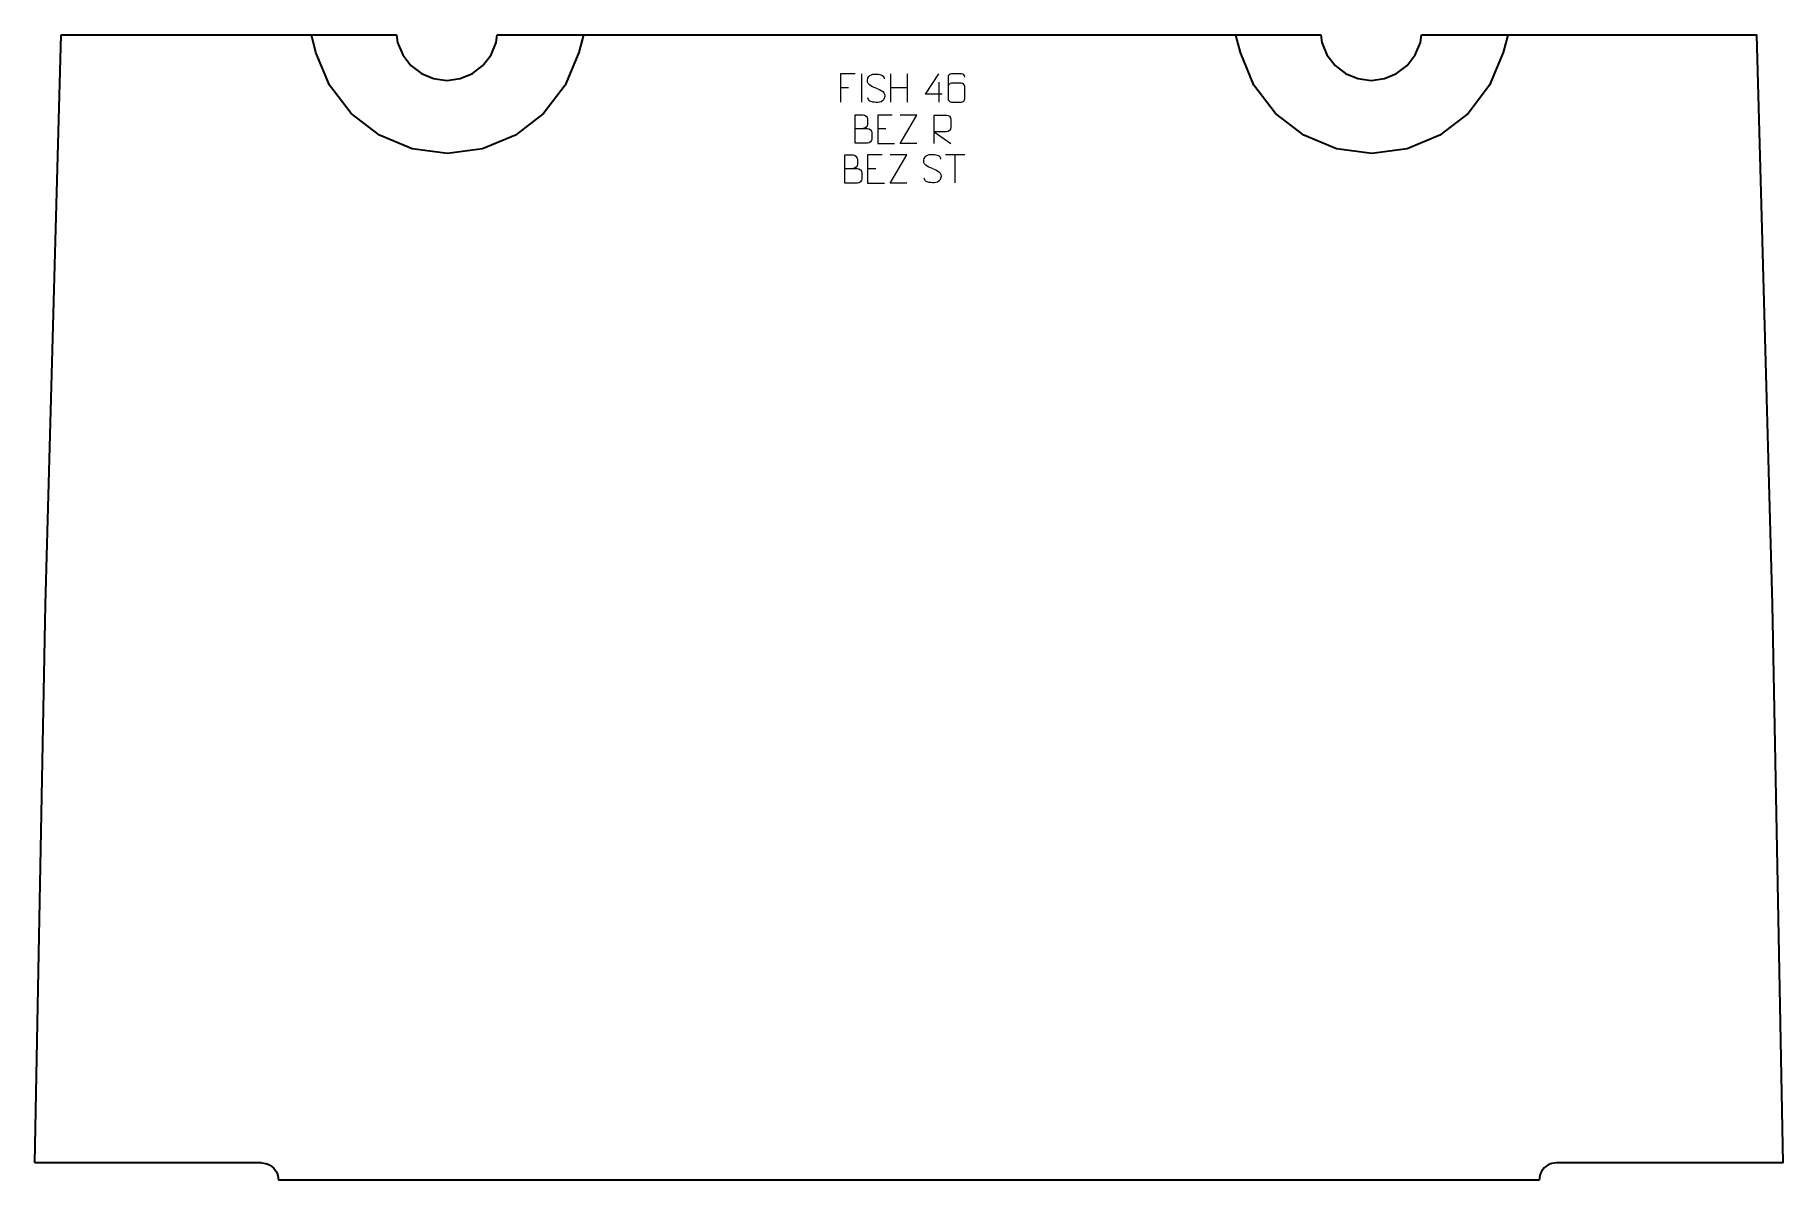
# Model space of a CAD drawing. Header units: millimetres. Extents: x -771 to 771, y -504 to 504.
import ezdxf

# ---------------------------------------------------------------- set-up
doc = ezdxf.new("R2010")
doc.units = ezdxf.units.MM
doc.header["$MEASUREMENT"] = 0
doc.layers.add('layer 1', color=7, linetype='Continuous')
doc.layers.add('layer 2', color=7, linetype='Continuous')

msp = doc.modelspace()

# ---------------------------------------------------------------- linework, layer by layer
at = {"layer": 'layer 1', "lineweight": 35}
for points in [[(-522.9202, 489.1073), (-522.9202, 489.1073), (-527.009, 504.4998), (-527.009, 504.4998)], [(-287.0089, 504.4998), (-287.0089, 504.4998), (-291.0978, 489.1073), (-291.0978, 489.1073)], [(292.182, 489.0896), (292.182, 489.0896), (288.0932, 504.4821), (288.0932, 504.4821)], [(528.0933, 504.4821), (528.0933, 504.4821), (524.0043, 489.0896), (524.0043, 489.0896)], [(-510.9326, 460.1658), (-510.9326, 460.1658), (-522.9202, 489.1073), (-522.9202, 489.1073)], [(-291.0978, 489.1073), (-291.0978, 489.1073), (-303.0862, 460.1658), (-303.0862, 460.1658)], [(304.1696, 460.1481), (304.1696, 460.1481), (292.182, 489.0896), (292.182, 489.0896)], [(524.0043, 489.0896), (524.0043, 489.0896), (512.016, 460.1481), (512.016, 460.1481)], [(-491.8621, 435.3122), (-491.8621, 435.3122), (-510.9326, 460.1658), (-510.9326, 460.1658)], [(-303.0862, 460.1658), (-303.0862, 460.1658), (-322.1567, 435.3122), (-322.1567, 435.3122)], [(323.2401, 435.2945), (323.2401, 435.2945), (304.1696, 460.1481), (304.1696, 460.1481)], [(512.016, 460.1481), (512.016, 460.1481), (492.9455, 435.2945), (492.9455, 435.2945)], [(-467.0094, 416.2426), (-467.0094, 416.2426), (-491.8621, 435.3122), (-491.8621, 435.3122)], [(-322.1567, 435.3122), (-322.1567, 435.3122), (-347.0094, 416.2426), (-347.0094, 416.2426)], [(348.0928, 416.2249), (348.0928, 416.2249), (323.2401, 435.2945), (323.2401, 435.2945)], [(492.9455, 435.2945), (492.9455, 435.2945), (468.0928, 416.2249), (468.0928, 416.2249)], [(-438.0671, 404.2541), (-438.0671, 404.2541), (-467.0094, 416.2426), (-467.0094, 416.2426)], [(-347.0094, 416.2426), (-347.0094, 416.2426), (-375.9509, 404.2541), (-375.9509, 404.2541)], [(377.0351, 404.2364), (377.0351, 404.2364), (348.0928, 416.2249), (348.0928, 416.2249)], [(468.0928, 416.2249), (468.0928, 416.2249), (439.1513, 404.2364), (439.1513, 404.2364)], [(-407.009, 400.1653), (-407.009, 400.1653), (-438.0671, 404.2541), (-438.0671, 404.2541)], [(-375.9509, 404.2541), (-375.9509, 404.2541), (-407.009, 400.1653), (-407.009, 400.1653)], [(408.0932, 400.1476), (408.0932, 400.1476), (377.0351, 404.2364), (377.0351, 404.2364)], [(439.1513, 404.2364), (439.1513, 404.2364), (408.0932, 400.1476), (408.0932, 400.1476)]]:
    msp.add_open_spline(points, degree=3, dxfattribs=at)
at = {"layer": 'layer 1', "color": 250, "lineweight": 9}
for points, knots in [([(-47.572, 470.1731), (-47.572, 470.1731), (-60.446, 470.1731), (-60.446, 470.1731), (-60.446, 470.1731), (-60.446, 470.1731), (-60.446, 445.2195), (-60.446, 445.2195)], [0, 0, 0, 0, 0.333333333, 0.333333333, 0.333333333, 0.333333333, 1, 1, 1, 1]), ([(-29.009, 457.6964), (-33.2573, 459.1668), (-38.1654, 460.9626), (-36.1603, 466.4829), (-36.1603, 466.4829), (-34.6568, 470.6228), (-29.4432, 470.2343), (-25.8396, 469.6332), (-25.8396, 469.6332), (-22.979, 469.156), (-22.1143, 467.9428), (-21.8037, 465.8587)], [0, 0, 0, 0, 0.25, 0.25, 0.25, 0.25, 0.5, 0.5, 0.5, 0.5, 1, 1, 1, 1]), ([(29.2319, 452.2055), (29.2319, 452.2055), (14.4102, 452.2055), (14.4102, 452.2055), (14.4102, 452.2055), (14.4102, 452.2055), (26.2878, 470.276), (26.2878, 470.276)], [0, 0, 0, 0, 0.333333333, 0.333333333, 0.333333333, 0.333333333, 1, 1, 1, 1]), ([(49.251, 467.3296), (49.2269, 468.6691), (47.8707, 470.3223), (46.2988, 470.288), (46.2988, 470.288), (43.314, 470.2877), (40.3288, 470.2877), (37.3434, 470.288), (37.3434, 470.288), (36.1243, 470.3029), (34.3961, 468.8653), (34.3911, 467.3296), (34.3911, 467.3296), (34.3914, 460.9691), (34.3914, 454.6083), (34.3911, 448.2476), (34.3911, 448.2476), (34.3958, 447.0847), (36.1243, 445.3136), (37.3434, 445.2892), (37.3434, 445.2892), (40.3288, 445.2895), (43.314, 445.2895), (46.2988, 445.2892), (46.2988, 445.2892), (47.5769, 445.333), (49.2466, 446.9475), (49.251, 448.2476), (49.251, 448.2476), (49.251, 451.8309), (49.251, 455.414), (49.251, 458.9967), (49.251, 458.9967), (49.2125, 460.4749), (47.6298, 461.9078), (46.2988, 461.9058), (46.2988, 461.9058), (43.314, 461.9061), (40.3288, 461.9061), (37.3434, 461.9058), (37.3434, 461.9058), (36.0139, 461.9108), (34.3709, 460.4035), (34.4126, 458.975)], [0, 0, 0, 0, 0.083333333, 0.083333333, 0.083333333, 0.083333333, 0.166666667, 0.166666667, 0.166666667, 0.166666667, 0.25, 0.25, 0.25, 0.25, 0.333333333, 0.333333333, 0.333333333, 0.333333333, 0.416666667, 0.416666667, 0.416666667, 0.416666667, 0.5, 0.5, 0.5, 0.5, 0.583333333, 0.583333333, 0.583333333, 0.583333333, 0.666666667, 0.666666667, 0.666666667, 0.666666667, 0.75, 0.75, 0.75, 0.75, 0.833333333, 0.833333333, 0.833333333, 0.833333333, 1, 1, 1, 1]), ([(-29.009, 457.6963), (-24.9904, 456.0496), (-19.9609, 454.1613), (-21.7949, 448.801), (-21.7949, 448.801), (-23.2547, 444.5346), (-28.1655, 444.7913), (-31.8916, 445.346), (-31.8916, 445.346), (-34.6416, 445.7558), (-35.8625, 446.9693), (-36.2405, 449.0815)], [0, 0, 0, 0, 0.25, 0.25, 0.25, 0.25, 0.5, 0.5, 0.5, 0.5, 1, 1, 1, 1]), ([(-47.5249, 422.0874), (-43.8863, 422.0878), (-40.2992, 422.0878), (-36.6598, 422.0874), (-36.6598, 422.0874), (-34.6844, 422.0701), (-32.7608, 420.334), (-32.7608, 418.2844), (-32.7608, 418.2844), (-32.7612, 417.1558), (-32.7612, 414.1064), (-32.7608, 412.9775), (-32.7608, 412.9775), (-32.7432, 411.1196), (-34.2853, 409.1057), (-36.6068, 409.1226), (-36.6068, 409.1226), (-40.2466, 409.123), (-43.886, 409.123), (-47.5249, 409.1226), (-47.5249, 409.1226), (-47.5249, 417.4409), (-47.5249, 425.7587), (-47.5249, 434.0762), (-47.5249, 434.0762), (-45.1512, 434.0762), (-42.7771, 434.0762), (-40.4029, 434.0762), (-40.4029, 434.0762), (-38.7221, 434.0938), (-36.6253, 432.1833), (-36.6076, 430.2209), (-36.6076, 430.2209), (-36.608, 428.1548), (-36.608, 428.0088), (-36.6076, 425.9423), (-36.6076, 425.9423), (-36.5903, 423.8762), (-38.4448, 422.0701), (-40.4548, 422.0874)], [0, 0, 0, 0, 0.090909091, 0.090909091, 0.090909091, 0.090909091, 0.181818182, 0.181818182, 0.181818182, 0.181818182, 0.272727273, 0.272727273, 0.272727273, 0.272727273, 0.363636364, 0.363636364, 0.363636364, 0.363636364, 0.454545455, 0.454545455, 0.454545455, 0.454545455, 0.545454545, 0.545454545, 0.545454545, 0.545454545, 0.636363636, 0.636363636, 0.636363636, 0.636363636, 0.727272727, 0.727272727, 0.727272727, 0.727272727, 0.818181818, 0.818181818, 0.818181818, 0.818181818, 1, 1, 1, 1]), ([(-14.749, 433.9671), (-14.749, 433.9671), (-27.6229, 433.9671), (-27.6229, 433.9671), (-27.6229, 433.9671), (-27.6229, 433.9671), (-27.6229, 409.0135), (-27.6229, 409.0135), (-27.6229, 409.0135), (-27.6229, 409.0135), (-12.7571, 409.0135), (-12.7571, 409.0135)], [0, 0, 0, 0, 0.25, 0.25, 0.25, 0.25, 0.5, 0.5, 0.5, 0.5, 1, 1, 1, 1]), ([(6.858, 408.9497), (6.858, 408.9497), (-7.761, 408.9497), (-7.761, 408.9497), (-7.761, 408.9497), (-7.761, 408.9497), (6.8823, 433.9071), (6.8823, 433.9071), (6.8823, 433.9071), (6.8823, 433.9071), (-7.761, 433.9071), (-7.761, 433.9071)], [0, 0, 0, 0, 0.25, 0.25, 0.25, 0.25, 0.5, 0.5, 0.5, 0.5, 1, 1, 1, 1]), ([(22.2287, 408.9517), (22.2287, 408.9517), (22.2287, 433.9052), (22.2287, 433.9052), (22.2287, 433.9052), (25.8235, 433.9052), (29.419, 433.9052), (33.0142, 433.9052), (33.0142, 433.9052), (35.3395, 433.8675), (36.8968, 432.3775), (36.8927, 430.0111), (36.8927, 430.0111), (36.8923, 427.9756), (36.8923, 424.9162), (36.8927, 422.8802), (36.8927, 422.8802), (36.8862, 421.0047), (35.0739, 419.0629), (33.0644, 419.0438), (33.0644, 419.0438), (33.0644, 419.0438), (22.2287, 419.0438), (22.2287, 419.0438), (22.2287, 419.0438), (22.2287, 419.0438), (36.8834, 408.9517), (36.8834, 408.9517)], [0, 0, 0, 0, 0.125, 0.125, 0.125, 0.125, 0.25, 0.25, 0.25, 0.25, 0.375, 0.375, 0.375, 0.375, 0.5, 0.5, 0.5, 0.5, 0.625, 0.625, 0.625, 0.625, 0.75, 0.75, 0.75, 0.75, 1, 1, 1, 1]), ([(-56.4395, 386.9314), (-52.8009, 386.9318), (-49.2138, 386.9318), (-45.5744, 386.9314), (-45.5744, 386.9314), (-43.599, 386.9141), (-41.6754, 385.178), (-41.6754, 383.1284), (-41.6754, 383.1284), (-41.6758, 381.9998), (-41.6758, 378.9504), (-41.6754, 377.8215), (-41.6754, 377.8215), (-41.6578, 375.9636), (-43.1999, 373.9497), (-45.5214, 373.9666), (-45.5214, 373.9666), (-49.1612, 373.967), (-52.8006, 373.967), (-56.4395, 373.9666), (-56.4395, 373.9666), (-56.4395, 382.2849), (-56.4395, 390.6027), (-56.4395, 398.9202), (-56.4395, 398.9202), (-54.0658, 398.9202), (-51.6917, 398.9202), (-49.3175, 398.9202), (-49.3175, 398.9202), (-47.6367, 398.9378), (-45.5399, 397.0273), (-45.5222, 395.0649), (-45.5222, 395.0649), (-45.5226, 392.9988), (-45.5226, 392.8528), (-45.5222, 390.7863), (-45.5222, 390.7863), (-45.5049, 388.7202), (-47.3594, 386.9141), (-49.3694, 386.9314)], [0, 0, 0, 0, 0.090909091, 0.090909091, 0.090909091, 0.090909091, 0.181818182, 0.181818182, 0.181818182, 0.181818182, 0.272727273, 0.272727273, 0.272727273, 0.272727273, 0.363636364, 0.363636364, 0.363636364, 0.363636364, 0.454545455, 0.454545455, 0.454545455, 0.454545455, 0.545454545, 0.545454545, 0.545454545, 0.545454545, 0.636363636, 0.636363636, 0.636363636, 0.636363636, 0.727272727, 0.727272727, 0.727272727, 0.727272727, 0.818181818, 0.818181818, 0.818181818, 0.818181818, 1, 1, 1, 1]), ([(-23.6636, 398.8111), (-23.6636, 398.8111), (-36.5375, 398.8111), (-36.5375, 398.8111), (-36.5375, 398.8111), (-36.5375, 398.8111), (-36.5375, 373.8575), (-36.5375, 373.8575), (-36.5375, 373.8575), (-36.5375, 373.8575), (-21.6717, 373.8575), (-21.6717, 373.8575)], [0, 0, 0, 0, 0.25, 0.25, 0.25, 0.25, 0.5, 0.5, 0.5, 0.5, 1, 1, 1, 1]), ([(-2.0566, 373.7937), (-2.0566, 373.7937), (-16.6756, 373.7937), (-16.6756, 373.7937), (-16.6756, 373.7937), (-16.6756, 373.7937), (-2.0323, 398.7511), (-2.0323, 398.7511), (-2.0323, 398.7511), (-2.0323, 398.7511), (-16.6756, 398.7511), (-16.6756, 398.7511)], [0, 0, 0, 0, 0.25, 0.25, 0.25, 0.25, 0.5, 0.5, 0.5, 0.5, 1, 1, 1, 1]), ([(20.6306, 386.9315), (16.3823, 388.4019), (11.4742, 390.1977), (13.4793, 395.718), (13.4793, 395.718), (14.9828, 399.8579), (20.1964, 399.4694), (23.8, 398.8683), (23.8, 398.8683), (26.6606, 398.3911), (27.5253, 397.1779), (27.8359, 395.0938)], [0, 0, 0, 0, 0.25, 0.25, 0.25, 0.25, 0.5, 0.5, 0.5, 0.5, 1, 1, 1, 1]), ([(20.6306, 386.9314), (24.6492, 385.2847), (29.6787, 383.3964), (27.8447, 378.0361), (27.8447, 378.0361), (26.3849, 373.7697), (21.4741, 374.0264), (17.748, 374.5811), (17.748, 374.5811), (14.998, 374.9909), (13.7771, 376.2044), (13.3991, 378.3166)], [0, 0, 0, 0, 0.25, 0.25, 0.25, 0.25, 0.5, 0.5, 0.5, 0.5, 1, 1, 1, 1])]:
    msp.add_open_spline(points, degree=3, knots=knots, dxfattribs=at)
for points in [[(-42.009, 470.1834), (-42.009, 470.1834), (-42.009, 445.2093), (-42.009, 445.2093)], [(-16.3307, 470.1732), (-16.3307, 470.1732), (-16.3307, 445.3957), (-16.3307, 445.3957)], [(-1.6874, 470.1732), (-1.6874, 470.1732), (-1.6874, 445.2197), (-1.6874, 445.2197)], [(26.2878, 462.9666), (26.2878, 462.9666), (26.2878, 445.3019), (26.2878, 445.3019)], [(-60.446, 458.2934), (-60.446, 458.2934), (-53.2779, 458.2934), (-53.2779, 458.2934)], [(-16.3307, 458.2909), (-16.3307, 458.2909), (-1.6874, 458.2913), (-1.6874, 458.2913)], [(-27.6229, 422.0874), (-27.6229, 422.0874), (-20.4548, 422.0874), (-20.4548, 422.0874)], [(-36.5375, 386.9314), (-36.5375, 386.9314), (-29.3694, 386.9314), (-29.3694, 386.9314)], [(32.1368, 399.2054), (32.1368, 399.2054), (49.124, 399.2054), (49.124, 399.2054)], [(40.6306, 374.2754), (40.6306, 374.2754), (40.6306, 399.2289), (40.6306, 399.2289)]]:
    msp.add_open_spline(points, degree=3, dxfattribs=at)
at = {"layer": 'layer 2', "color": 242, "lineweight": 35}
for points in [[(-761.4992, 2.5007), (-761.4992, 2.5007), (-747.6369, 504.4998), (-747.6369, 504.4998)], [(-747.6369, 504.4998), (-747.6369, 504.4998), (-451.8415, 504.4998), (-451.8415, 504.4998)], [(-451.8415, 504.4998), (-451.8415, 504.4998), (-450.9659, 497.8525), (-450.9659, 497.8525)], [(-450.9659, 497.8525), (-450.9659, 497.8525), (-446.4701, 486.9988), (-446.4701, 486.9988)], [(-368.5281, 486.9988), (-368.5281, 486.9988), (-364.0321, 497.8525), (-364.0321, 497.8525)], [(-364.0321, 497.8525), (-364.0321, 497.8525), (-363.1583, 504.4998), (-363.1583, 504.4998)], [(-363.1583, 504.4998), (-363.1583, 504.4998), (363.1584, 504.4998), (363.1584, 504.4998)], [(363.1584, 504.4998), (363.1584, 504.4998), (364.0321, 497.8525), (364.0321, 497.8525)], [(364.0321, 497.8525), (364.0321, 497.8525), (368.5281, 486.9988), (368.5281, 486.9988)], [(446.4701, 486.9988), (446.4701, 486.9988), (450.9659, 497.8525), (450.9659, 497.8525)], [(450.9659, 497.8525), (450.9659, 497.8525), (451.8416, 504.4998), (451.8416, 504.4998)], [(451.8416, 504.4998), (451.8416, 504.4998), (747.637, 504.4998), (747.637, 504.4998)], [(761.4993, 2.5007), (761.4993, 2.5007), (747.637, 504.4998), (747.637, 504.4998)], [(-446.4701, 486.9988), (-446.4701, 486.9988), (-439.3184, 477.6796), (-439.3184, 477.6796)], [(-375.6795, 477.6796), (-375.6795, 477.6796), (-368.5281, 486.9988), (-368.5281, 486.9988)], [(368.5281, 486.9988), (368.5281, 486.9988), (375.6796, 477.6796), (375.6796, 477.6796)], [(439.3185, 477.6796), (439.3185, 477.6796), (446.4701, 486.9988), (446.4701, 486.9988)], [(-439.3184, 477.6796), (-439.3184, 477.6796), (-429.9994, 470.5282), (-429.9994, 470.5282)], [(-429.9994, 470.5282), (-429.9994, 470.5282), (-419.1452, 466.0322), (-419.1452, 466.0322)], [(-419.1452, 466.0322), (-419.1452, 466.0322), (-407.4997, 464.4996), (-407.4997, 464.4996)], [(-407.4997, 464.4996), (-407.4997, 464.4996), (-395.8528, 466.0322), (-395.8528, 466.0322)], [(-395.8528, 466.0322), (-395.8528, 466.0322), (-384.9986, 470.5282), (-384.9986, 470.5282)], [(-384.9986, 470.5282), (-384.9986, 470.5282), (-375.6795, 477.6796), (-375.6795, 477.6796)], [(375.6796, 477.6796), (375.6796, 477.6796), (384.9987, 470.5282), (384.9987, 470.5282)], [(384.9987, 470.5282), (384.9987, 470.5282), (395.8528, 466.0322), (395.8528, 466.0322)], [(395.8528, 466.0322), (395.8528, 466.0322), (407.4997, 464.4996), (407.4997, 464.4996)], [(407.4997, 464.4996), (407.4997, 464.4996), (419.1453, 466.0322), (419.1453, 466.0322)], [(419.1453, 466.0322), (419.1453, 466.0322), (429.9994, 470.5282), (429.9994, 470.5282)], [(429.9994, 470.5282), (429.9994, 470.5282), (439.3185, 477.6796), (439.3185, 477.6796)], [(-770.7178, -489.4995), (-770.7178, -489.4995), (-761.4992, 2.5007), (-761.4992, 2.5007)], [(770.7178, -489.4995), (770.7178, -489.4995), (761.4993, 2.5007), (761.4993, 2.5007)], [(-570.9987, -489.4995), (-570.9987, -489.4995), (-770.7178, -489.4995), (-770.7178, -489.4995)], [(-570.9987, -489.4995), (-570.9987, -489.4995), (-569.0404, -489.6271), (-569.0404, -489.6271)], [(-569.0404, -489.6271), (-569.0404, -489.6271), (-567.1164, -490.0106), (-567.1164, -490.0106)], [(-567.1164, -490.0106), (-567.1164, -490.0106), (-565.2593, -490.6405), (-565.2593, -490.6405)], [(-565.2593, -490.6405), (-565.2593, -490.6405), (-563.4994, -491.508), (-563.4994, -491.508)], [(-563.4994, -491.508), (-563.4994, -491.508), (-561.8676, -492.5985), (-561.8676, -492.5985)], [(-561.8676, -492.5985), (-561.8676, -492.5985), (-560.3917, -493.8929), (-560.3917, -493.8929)], [(561.5866, -492.5985), (561.5866, -492.5985), (560.1111, -493.8929), (560.1111, -493.8929)], [(563.2188, -491.508), (563.2188, -491.508), (561.5866, -492.5985), (561.5866, -492.5985)], [(564.9782, -490.6405), (564.9782, -490.6405), (563.2188, -491.508), (563.2188, -491.508)], [(566.8358, -490.0106), (566.8358, -490.0106), (564.9782, -490.6405), (564.9782, -490.6405)], [(568.7599, -489.6271), (568.7599, -489.6271), (566.8358, -490.0106), (566.8358, -490.0106)], [(570.7181, -489.4995), (570.7181, -489.4995), (568.7599, -489.6271), (568.7599, -489.6271)], [(770.7178, -489.4995), (770.7178, -489.4995), (570.7181, -489.4995), (570.7181, -489.4995)], [(-560.3917, -493.8929), (-560.3917, -493.8929), (-559.0977, -495.367), (-559.0977, -495.367)], [(-559.0977, -495.367), (-559.0977, -495.367), (-558.0087, -496.9987), (-558.0087, -496.9987)], [(-558.0087, -496.9987), (-558.0087, -496.9987), (-557.1417, -498.7586), (-557.1417, -498.7586)], [(-557.1417, -498.7586), (-557.1417, -498.7586), (-556.5114, -500.6171), (-556.5114, -500.6171)], [(-556.5114, -500.6171), (-556.5114, -500.6171), (-556.1278, -502.5418), (-556.1278, -502.5418)], [(-556.1278, -502.5418), (-556.1278, -502.5418), (-555.9987, -504.4998), (-555.9987, -504.4998)], [(555.7176, -504.4998), (555.7176, -504.4998), (-555.9987, -504.4998), (-555.9987, -504.4998)], [(555.8453, -502.5418), (555.8453, -502.5418), (555.7176, -504.4998), (555.7176, -504.4998)], [(556.2289, -500.6171), (556.2289, -500.6171), (555.8453, -502.5418), (555.8453, -502.5418)], [(556.8606, -498.7586), (556.8606, -498.7586), (556.2289, -500.6171), (556.2289, -500.6171)], [(557.728, -496.9987), (557.728, -496.9987), (556.8606, -498.7586), (556.8606, -498.7586)], [(558.8171, -495.367), (558.8171, -495.367), (557.728, -496.9987), (557.728, -496.9987)], [(560.1111, -493.8929), (560.1111, -493.8929), (558.8171, -495.367), (558.8171, -495.367)]]:
    msp.add_open_spline(points, degree=3, dxfattribs=at)

doc.saveas('drawing.dxf')
